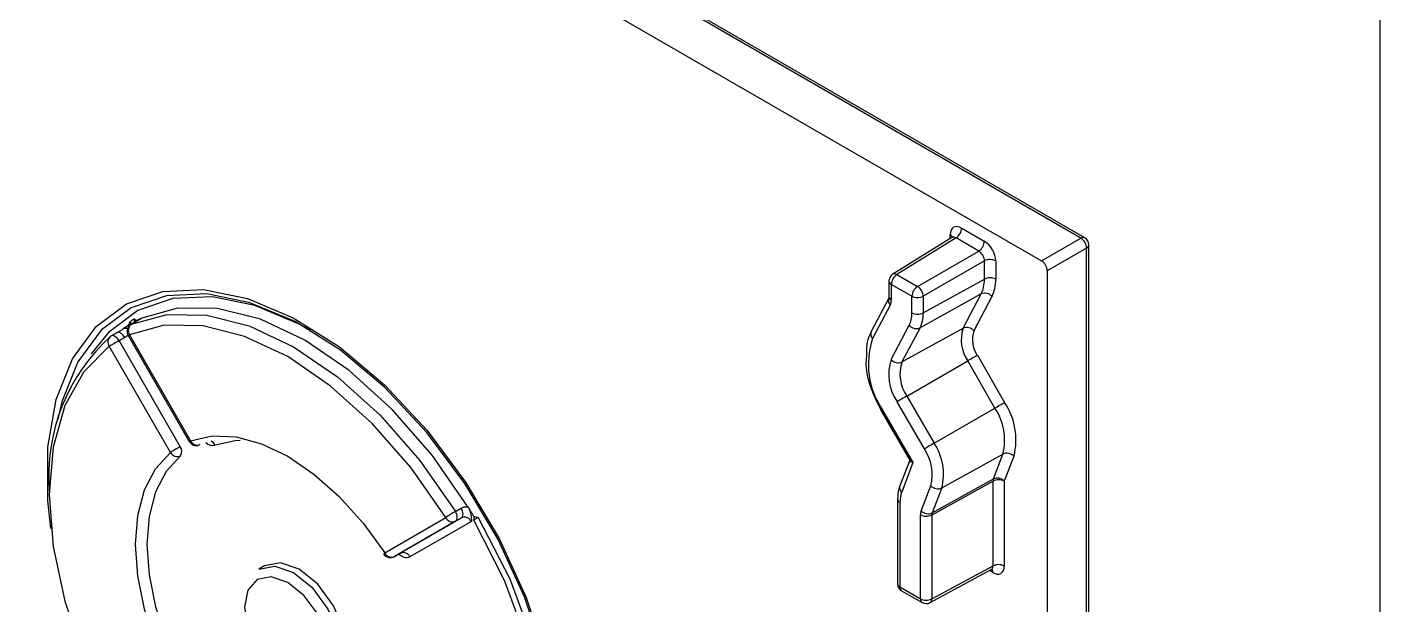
# Model space of a CAD drawing. Extents: x 0 to 7.06, y -4.75 to 0.
# Drawn here: x 5.384 to 7.059, y -1.758 to -1.043 of the extents above; entities that cross this region are included whole.
import ezdxf

# ---------------------------------------------------------------- set-up
doc = ezdxf.new("R2010")
doc.units = 0
doc.header["$LTSCALE"] = 0.5
doc.header["$MEASUREMENT"] = 0
doc.layers.add('Dimension', color=10, linetype='CONTINUOUS')
doc.layers.add('End Cap', color=92, linetype='CONTINUOUS')
doc.layers.add('Text-Unprinted', color=131, linetype='CONTINUOUS', plot=False)

msp = doc.modelspace()

# ---------------------------------------------------------------- linework, layer by layer
at = {"layer": 'Dimension', "transparency": 16777216}
msp.add_open_spline([(2.2408, -1.14), (3.5667, -1.4052), (3.6992, -2.0681), (3.9644, -3.3939), (4.097, -4.0569), (5.4228, -4.322)], degree=3, knots=[0, 0, 0, 0, 1, 1, 2, 2, 2, 2], dxfattribs=at)
at = {"layer": 'End Cap', "linetype": 'Continuous', "lineweight": 25, "transparency": 16777216}
for p, q in [((6.6884, -1.3042), (4.8658, -0.252)), ((6.6933, -1.3038), (4.8707, -0.2516)), ((4.8153, -0.2792), (6.6397, -1.3324)), ((6.5288, -1.3035), (6.4555, -1.3488)), ((6.5339, -1.3039), (6.4607, -1.3492)), ((6.5267, -1.3048), (6.5267, -1.2999)), ((6.5619, -1.3201), (6.5339, -1.3039)), ((6.5408, -1.2918), (6.5688, -1.3079)), ((6.6397, -1.3324), (6.6884, -1.3042)), ((6.4861, -1.3639), (6.5619, -1.3201)), ((6.6955, -1.3165), (6.6467, -1.3446)), ((6.6955, -3.1353), (6.6955, -1.3165)), ((6.6983, -3.1313), (6.6983, -1.3125)), ((6.569, -1.3324), (6.4932, -1.3761)), ((6.569, -1.3548), (6.569, -1.3324)), ((6.583, -1.3324), (6.583, -1.3549)), ((6.4607, -1.3492), (6.4861, -1.3639)), ((6.4932, -1.3967), (6.569, -1.3548)), ((6.6467, -1.3446), (6.6467, -3.1655)), ((6.4508, -1.3573), (6.4508, -1.3768)), ((6.4537, -1.3614), (6.4537, -1.3809)), ((6.4792, -1.376), (6.4537, -1.3614)), ((6.565, -1.3732), (6.4892, -1.4151)), ((6.5426, -1.4157), (6.565, -1.3732)), ((6.4506, -1.3783), (6.4288, -1.4198)), ((6.4524, -1.387), (6.4305, -1.4285)), ((6.4792, -1.3966), (6.4792, -1.376)), ((6.4932, -1.3761), (6.4932, -1.3967)), ((6.5783, -1.3763), (6.556, -1.4188)), ((5.5196, -1.4068), (5.5125, -1.4109)), ((5.5199, -1.4066), (5.5128, -1.4107)), ((5.5183, -1.4075), (5.5183, -1.4068)), ((5.5196, -1.4068), (5.5199, -1.4066)), ((5.4946, -1.4212), (5.4875, -1.4253)), ((5.4946, -1.4212), (5.4944, -1.4213)), ((5.5093, -1.4119), (5.5104, -1.4126)), ((5.5104, -1.4236), (5.5861, -1.5548)), ((5.5125, -1.4109), (5.5128, -1.4107)), ((6.4536, -1.4542), (6.4758, -1.412)), ((6.4892, -1.4151), (6.4669, -1.4574)), ((6.4669, -1.4574), (6.5426, -1.4157)), ((5.5611, -1.5692), (5.4854, -1.438)), ((5.5046, -1.427), (5.4975, -1.4311)), ((5.4975, -1.4311), (5.5732, -1.5622)), ((5.5088, -1.4245), (5.5845, -1.5557)), ((6.4729, -1.4996), (6.5483, -1.456)), ((6.582, -1.5145), (6.5483, -1.456)), ((6.5602, -1.4491), (6.594, -1.5076)), ((6.4946, -1.5649), (6.4609, -1.5065)), ((6.4729, -1.4996), (6.5066, -1.558)), ((6.4413, -1.5178), (6.4771, -1.5796)), ((6.4429, -1.5168), (6.4805, -1.5819)), ((6.5066, -1.558), (6.582, -1.5145)), ((5.5977, -1.5596), (5.5967, -1.56)), ((6.5161, -1.6132), (6.5918, -1.5714)), ((6.58, -1.6021), (6.5918, -1.5714)), ((6.6054, -1.574), (6.5936, -1.6048)), ((6.4765, -1.5787), (6.4642, -1.6106)), ((6.4805, -1.5819), (6.4665, -1.6183)), ((6.5796, -1.6047), (6.5038, -1.6467)), ((6.5042, -1.6441), (6.58, -1.6021)), ((6.5796, -1.7097), (6.5796, -1.6047)), ((6.5936, -1.6048), (6.5936, -1.7098)), ((6.4906, -1.6415), (6.5025, -1.6106)), ((6.5161, -1.6132), (6.5042, -1.6441)), ((5.9139, -1.6423), (5.921, -1.6382)), ((6.4614, -1.627), (6.4614, -1.7316)), ((6.4643, -1.6311), (6.4643, -1.7357)), ((5.8265, -1.6935), (5.9022, -1.6498)), ((5.9142, -1.6543), (5.8385, -1.6981)), ((5.8456, -1.694), (5.9213, -1.6503)), ((5.9337, -1.6546), (5.8577, -1.6986)), ((5.9213, -1.6503), (5.9142, -1.6543)), ((6.4898, -1.7504), (6.4898, -1.6466)), ((6.5038, -1.6467), (6.5038, -1.7505)), ((5.8385, -1.6981), (5.8456, -1.694)), ((5.6777, -1.7095), (5.6706, -1.7136)), ((6.5016, -1.7551), (6.5775, -1.7143)), ((6.5038, -1.7505), (6.5796, -1.7097)), ((6.5795, -1.718), (6.5752, -1.7155)), ((6.4643, -1.7357), (6.4898, -1.7504)), ((6.4664, -1.7403), (6.4918, -1.755))]:
    msp.add_line(p, q, dxfattribs=at)
at = {"layer": 'End Cap', "linetype": 'Continuous', "lineweight": 25, "transparency": 16777216, "flags": 128}
for points in [[(5.4132, -1.6635), (5.4094, -1.6289), (5.4094, -1.5628), (5.4197, -1.5037), (5.4398, -1.4534), (5.4691, -1.4136), (5.5068, -1.3855), (5.5516, -1.3702), (5.602, -1.3679), (5.6564, -1.3789), (5.7132, -1.4028), (5.7704, -1.4388), (5.8262, -1.4857), (5.8788, -1.5421), (5.9266, -1.6061), (5.968, -1.6757), (6.0017, -1.7486), (6.0265, -1.8225), (6.0417, -1.8951), (6.0469, -1.9639), (6.0469, -1.9639)], [(6.0439, -1.9598), (6.0389, -1.892), (6.0239, -1.8207), (5.9994, -1.7479), (5.9663, -1.6761), (5.9256, -1.6076), (5.8785, -1.5446), (5.8267, -1.4891), (5.7718, -1.4429), (5.7155, -1.4075), (5.6596, -1.384), (5.606, -1.3732), (5.5564, -1.3754), (5.5123, -1.3905), (5.4753, -1.4181), (5.4464, -1.4573), (5.4265, -1.5068), (5.4215, -1.5284)], [(5.7346, -1.4182), (5.7207, -1.4105), (5.6657, -1.3874), (5.613, -1.3767), (5.5642, -1.3789), (5.5208, -1.3938), (5.4843, -1.421), (5.4631, -1.4474)], [(5.5128, -1.4107), (5.5569, -1.3987), (5.6061, -1.3994), (5.6588, -1.4128), (5.7134, -1.4386), (5.7679, -1.4758), (5.8206, -1.5232), (5.8698, -1.5793), (5.9139, -1.6423)], [(5.9295, -1.6364), (5.8852, -1.5728), (5.8357, -1.516), (5.7825, -1.468), (5.7275, -1.4304), (5.6725, -1.4045), (5.6193, -1.3911), (5.5698, -1.3907), (5.5255, -1.4032)], [(5.5046, -1.427), (5.5034, -1.4253), (5.5022, -1.4238), (5.5008, -1.4225), (5.4993, -1.4216), (5.4979, -1.421), (5.4966, -1.4208), (5.4953, -1.4209), (5.4946, -1.4212)], [(5.5104, -1.4236), (5.5096, -1.4241), (5.509, -1.4244), (5.5088, -1.4245), (5.5088, -1.4245)], [(5.9022, -1.6498), (5.8591, -1.5883), (5.811, -1.5335), (5.7595, -1.4872), (5.7063, -1.4508), (5.653, -1.4257), (5.6015, -1.4126), (5.5535, -1.4119), (5.5104, -1.4236)], [(5.4854, -1.438), (5.4537, -1.4695), (5.4303, -1.5114), (5.4159, -1.5626), (5.4111, -1.6213), (5.4159, -1.6856), (5.4303, -1.7534), (5.4537, -1.8224), (5.4854, -1.8904)], [(5.4975, -1.4311), (5.496, -1.4319), (5.4944, -1.4329), (5.4927, -1.4338), (5.491, -1.4348), (5.4894, -1.4358), (5.4879, -1.4366), (5.4865, -1.4374), (5.4854, -1.438)], [(5.4975, -1.4311), (5.4964, -1.4294), (5.4951, -1.4279), (5.4937, -1.4266), (5.4923, -1.4257), (5.4909, -1.4251), (5.4895, -1.4248), (5.4883, -1.425), (5.4875, -1.4253)], [(6.5602, -1.4491), (6.5591, -1.4498), (6.5578, -1.4505), (6.5563, -1.4514), (6.5547, -1.4523), (6.553, -1.4533), (6.5513, -1.4543), (6.5497, -1.4552), (6.5483, -1.456)], [(6.4729, -1.4996), (6.4714, -1.5004), (6.4698, -1.5013), (6.4681, -1.5023), (6.4664, -1.5033), (6.4648, -1.5042), (6.4633, -1.5051), (6.462, -1.5058), (6.4609, -1.5065)], [(6.594, -1.5076), (6.5929, -1.5082), (6.5915, -1.509), (6.59, -1.5098), (6.5884, -1.5108), (6.5867, -1.5117), (6.5851, -1.5127), (6.5835, -1.5136), (6.582, -1.5145)], [(6.4429, -1.5168), (6.4421, -1.5173), (6.4416, -1.5176), (6.4413, -1.5178), (6.4413, -1.5178)], [(5.5861, -1.5548), (5.5853, -1.5552), (5.5848, -1.5555), (5.5845, -1.5557), (5.5845, -1.5557)], [(5.5861, -1.5548), (5.6129, -1.5488), (5.6424, -1.5501), (5.6739, -1.5587), (5.7063, -1.5741), (5.7387, -1.5961), (5.7702, -1.6239), (5.7997, -1.6567), (5.8265, -1.6935)], [(5.6475, -1.5545), (5.6411, -1.5548), (5.6164, -1.5603)], [(5.5611, -1.8467), (5.5426, -1.8051), (5.529, -1.7631), (5.5207, -1.722), (5.5179, -1.683), (5.5207, -1.6472), (5.529, -1.6157), (5.5426, -1.5894), (5.5611, -1.5692)], [(5.5737, -1.5735), (5.5558, -1.5929), (5.5427, -1.6182), (5.5347, -1.6485), (5.532, -1.683), (5.5347, -1.7205), (5.5427, -1.7601), (5.5558, -1.8005), (5.5737, -1.8406)], [(5.5732, -1.5622), (5.5717, -1.5631), (5.5701, -1.564), (5.5684, -1.565), (5.5667, -1.566), (5.5651, -1.5669), (5.5636, -1.5678), (5.5622, -1.5685), (5.5611, -1.5692)], [(6.5066, -1.558), (6.5051, -1.5588), (6.5035, -1.5598), (6.5019, -1.5607), (6.5002, -1.5617), (6.4986, -1.5626), (6.4971, -1.5635), (6.4957, -1.5643), (6.4946, -1.5649)], [(5.9213, -1.6503), (5.9222, -1.6495), (5.9229, -1.6484), (5.9233, -1.647), (5.9234, -1.6454), (5.9232, -1.6437), (5.9227, -1.6418), (5.922, -1.64), (5.921, -1.6382)], [(5.9142, -1.6543), (5.9152, -1.6536), (5.9158, -1.6525), (5.9162, -1.6511), (5.9163, -1.6495), (5.9161, -1.6478), (5.9156, -1.6459), (5.9149, -1.6441), (5.9139, -1.6423)], [(5.9401, -2.1456), (5.9749, -2.1169), (6.0034, -2.0729), (6.0209, -2.0173), (6.0269, -1.9523), (6.0209, -1.8805), (6.0034, -1.8046), (5.9749, -1.7277), (5.9367, -1.6529)], [(5.9423, -1.6498), (5.9812, -1.7258), (6.0101, -1.8039), (6.0279, -1.881), (6.0339, -1.954), (6.0279, -2.0201), (6.0101, -2.0766), (5.9887, -2.1123)], [(5.7787, -1.8043), (5.7763, -1.7891), (5.7632, -1.7589), (5.7436, -1.7324), (5.7204, -1.7138), (5.6973, -1.7057), (5.6777, -1.7095)], [(5.7523, -1.7891), (5.744, -1.7699), (5.7267, -1.7466), (5.7063, -1.7301), (5.6859, -1.723), (5.6685, -1.7264), (5.657, -1.7397), (5.6529, -1.7609), (5.657, -1.7869), (5.6685, -1.8135), (5.6784, -1.8268)], [(5.6706, -1.7136), (5.6902, -1.7098), (5.7134, -1.7179), (5.7365, -1.7365), (5.7561, -1.763), (5.7692, -1.7932), (5.7702, -1.7994)]]:
    msp.add_lwpolyline(points, dxfattribs=at)
at = {"layer": 'End Cap', "linetype": 'Continuous', "lineweight": 25, "transparency": 16777216}
for centre, radius, start, end in [((6.5243, -1.3048), 0.00546, 19.2477, 64.3058), ((6.5254, -1.291), 0.0154, 303.2297, 357.3477), ((6.6912, -1.3083), 0.00495, 65.3602, 124.6041), ((6.6806, -1.3169), 0.0149, 1.7215, 58.2785), ((6.6883, -1.3125), 0.01, 0, 60.0027), ((6.5535, -1.3072), 0.0154, 303.2297, 357.3477), ((6.6934, -1.312), 0.00495, 295.3879, 354.638), ((6.5759, -1.3461), 0.0154, 62.6565, 116.7662), ((6.4608, -1.3573), 0.01, 121.7291, 180), ((6.4691, -1.3621), 0.0154, 123.2297, 177.3477), ((6.4577, -1.3533), 0.00501, 54.4735, 116.3416), ((6.5759, -1.3685), 0.0154, 62.6565, 116.7662), ((6.4557, -1.3568), 0.00494, 185.0787, 246.2415), ((6.4945, -1.3768), 0.0154, 123.2297, 177.3477), ((6.4773, -1.3771), 0.0159, 3.5222, 56.4778), ((6.5696, -1.3837), 0.0115, 40.0926, 113.4578), ((6.4578, -1.3813), 0.00782, 157.7922, 226.3374), ((6.4556, -1.3764), 0.0048, 184.1293, 247.1908), ((6.4862, -1.3624), 0.0154, 242.6565, 296.7662), ((5.5861, -1.5298), 0.1435, 118.8713, 121.1395), ((5.5853, -1.5332), 0.1431, 114.7055, 117.9339), ((6.4862, -1.383), 0.0154, 242.6565, 296.7662), ((5.5854, -1.5332), 0.1431, 122.0768, 125.3052), ((5.5175, -1.4195), 0.01, 119.9973, 210), ((5.5185, -1.4184), 0.00959, 126.4168, 212.6808), ((6.4359, -1.4229), 0.00779, 156.5738, 226.411), ((6.4846, -1.4046), 0.0115, 220.0926, 293.4578), ((6.5854, -1.4303), 0.0452, 161.2244, 214.7514), ((6.5472, -1.4262), 0.0115, 40.0926, 113.4578), ((6.5881, -1.4298), 0.034, 161.2244, 214.7514), ((5.644, -1.5987), 0.2337, 132.1557, 184.5565), ((5.4926, -1.4326), 0.00898, 131.4237, 217.3018), ((5.4925, -1.434), 0.01, 119.9973, 125.9369), ((6.5243, -1.4604), 0.099, 161.2244, 214.7514), ((6.509, -1.4731), 0.0585, 161.2244, 214.7514), ((6.4624, -1.4469), 0.0115, 220.0926, 293.4578), ((6.5117, -1.4726), 0.0473, 161.2244, 214.7514), ((6.5248, -1.5537), 0.0832, 345.8864, 33.7246), ((6.5227, -1.554), 0.0713, 345.8864, 33.7246), ((5.5932, -1.5507), 0.01, 210, 290.7367), ((5.5944, -1.5515), 0.00884, 201.4928, 285.6865), ((5.6135, -1.5482), 0.0124, 226.2339, 283.4182), ((5.6066, -1.565), 0.0108, 25.988, 61.6448), ((5.5697, -1.5645), 0.0098, 208.7555, 293.5817), ((5.5659, -1.5681), 0.00943, 325.6583, 38.897), ((6.4471, -1.5966), 0.0572, 345.8864, 33.7246), ((6.4492, -1.5963), 0.0691, 345.8864, 33.7246), ((6.5968, -1.5824), 0.0121, 44.186, 114.0179), ((6.5868, -1.6046), 0.00721, 160.1817, 180.8056), ((6.5865, -1.6184), 0.0154, 62.6565, 116.7662), ((6.5849, -1.6132), 0.0121, 44.186, 114.0179), ((6.4711, -1.6128), 0.00724, 162.8597, 229.9497), ((6.5112, -1.6021), 0.0121, 224.186, 294.0179), ((5.301, -2.0257), 0.7393, 30.69, 31.7703), ((6.4662, -1.6266), 0.0048, 184.1132, 247.1924), ((6.4993, -1.6331), 0.0121, 224.186, 294.0179), ((5.9946, -1.7821), 0.1615, 119.988, 124.9368), ((5.9105, -1.6459), 0.00922, 204.8163, 293.6431), ((6.4968, -1.6329), 0.0154, 242.6565, 296.7662), ((5.8275, -1.6958), 0.0025, 114.2874, 158.9649), ((5.8335, -1.6894), 0.01, 213.114, 299.9973), ((5.8348, -1.6896), 0.00922, 204.8163, 293.6431), ((5.8535, -1.6866), 0.0126, 220.9094, 289.0937), ((5.8493, -1.7024), 0.00922, 24.8163, 113.6431), ((6.5865, -1.7235), 0.0154, 62.6565, 116.7662), ((6.574, -1.7176), 0.00551, 355.824, 39.4924), ((6.4714, -1.7316), 0.01, 180, 240.0027), ((6.4662, -1.7313), 0.0048, 184.1293, 247.1908), ((6.4691, -1.7363), 0.0048, 172.814, 235.8738), ((6.4945, -1.751), 0.0048, 172.814, 235.8738), ((6.4968, -1.7367), 0.0154, 242.6565, 296.7662), ((6.4968, -1.7463), 0.01, 240.0027, 298.2656), ((6.4989, -1.751), 0.00487, 302.6721, 6.5147)]:
    msp.add_arc(centre, radius, start, end, dxfattribs=at)
for centre, major_axis, ratio, start_param, end_param in [((6.5408, -1.3081), (-0.01, 0.0173), 0.577206, 5.498021, 7.068512), ((6.5337, -1.3122), (-0.00474, 0.00882), 0.576503, 5.515406, 6.31802), ((6.5618, -1.3284), (-0.005, 0.00866), 0.598058, 3.927226, 5.497718), ((6.5688, -1.3243), (-0.01, 0.0173), 0.577557, 3.927224, 5.497716), ((6.6397, -1.3405), (-0.005, 0.00866), 0.577557, 3.927224, 5.497716), ((6.5264, -1.3304), (-0.0302, 0.0519), 0.578632, 3.488796, 3.92506), ((6.5335, -1.3263), (-0.035, 0.0606), 0.577343, 3.490629, 3.926893), ((6.4396, -1.3727), (-0.01, 0.0173), 0.577343, 3.490629, 3.926893), ((6.4438, -1.3762), (-0.025, 0.0433), 0.577343, 3.490629, 3.926893), ((6.4509, -1.3721), (-0.0298, 0.0521), 0.576045, 3.492446, 3.928711), ((6.4876, -1.5778), (0.0108, 0.0008), 0.442351, 3.349858, 3.965376), ((6.4997, -1.6515), (-0.025, 0.0433), 0.577351, 0.436293, 0.785305), ((6.5039, -1.6548), (-0.01, 0.0173), 0.577351, 0.436293, 0.785305), ((6.511, -1.6507), (-0.00516, 0.00857), 0.585453, 0.425435, 0.774447), ((6.5724, -1.7057), (-0.00526, 0.00852), 0.576506, 3.106757, 3.909534), ((6.5794, -1.7016), (-0.01, 0.0173), 0.577206, 2.356428, 3.92692)]:
    msp.add_ellipse(centre, major_axis=major_axis, ratio=ratio, start_param=start_param, end_param=end_param, dxfattribs=at)
for points, knots in [([(6.5297, -1.3026), (6.5297, -1.3026), (6.5298, -1.3025), (6.5292, -1.3033), (6.5289, -1.3034), (6.5288, -1.3034)], [0, 0, 0, 0, 0.230261, 0.91226, 1, 1, 1, 1]), ([(6.4508, -1.3768), (6.4508, -1.377), (6.4508, -1.3779), (6.4506, -1.3783), (6.4506, -1.3783), (6.4506, -1.3783)], [0, 0, 0, 0, 0.280379, 0.901844, 1, 1, 1, 1]), ([(5.5093, -1.4119), (5.5102, -1.4103), (5.511, -1.4087), (5.5119, -1.407), (5.5119, -1.407)], [0, 0, 0, 0, 0.978328, 1, 1, 1, 1]), ([(5.5119, -1.407), (5.5119, -1.4073), (5.5117, -1.4086), (5.5119, -1.4099), (5.5121, -1.4108)], [0, 0, 0, 0, 0.2719007, 1, 1, 1, 1]), ([(5.5171, -1.4082), (5.5169, -1.4072), (5.5166, -1.4058), (5.5168, -1.4045), (5.5168, -1.4041)], [0, 0, 0, 0, 0.744914, 1, 1, 1, 1]), ([(5.5168, -1.4041), (5.5168, -1.4042), (5.5173, -1.405), (5.5178, -1.4059), (5.5183, -1.4068)], [0, 0, 0, 0, 0.021672, 1, 1, 1, 1]), ([(5.5255, -1.4032), (5.525, -1.4035), (5.5237, -1.4044), (5.5214, -1.4058), (5.5199, -1.4066)], [0, 0, 0, 0, 0.358008, 1, 1, 1, 1]), ([(5.4943, -1.4214), (5.496, -1.4204), (5.4986, -1.4189), (5.5016, -1.4171), (5.5026, -1.4164)], [0, 0, 0, 0, 0.641992, 1, 1, 1, 1]), ([(5.5026, -1.4164), (5.5031, -1.4161), (5.5046, -1.4154), (5.5066, -1.4152), (5.5081, -1.4158), (5.5083, -1.4159)], [0, 0, 0, 0, 0.315559, 0.942265, 1, 1, 1, 1]), ([(6.4288, -1.4198), (6.4268, -1.424), (6.4227, -1.4329), (6.4228, -1.4444), (6.4228, -1.4505)], [0, 0, 0, 0, 0.467353, 1, 1, 1, 1]), ([(5.5088, -1.4243), (5.5083, -1.4247), (5.5067, -1.4257), (5.5054, -1.4265), (5.5046, -1.427)], [0, 0, 0, 0, 0.373358, 1, 1, 1, 1]), ([(6.4228, -1.4505), (6.4225, -1.4538), (6.4213, -1.4665), (6.4277, -1.4907), (6.4371, -1.5094), (6.4413, -1.5178)], [0, 0, 0, 0, 0.163455, 0.624577, 1, 1, 1, 1]), ([(6.4642, -1.6106), (6.4637, -1.6119), (6.462, -1.6169), (6.4616, -1.6227), (6.4614, -1.627)], [0, 0, 0, 0, 0.253868, 1, 1, 1, 1]), ([(5.921, -1.6382), (5.9227, -1.6374), (5.9254, -1.6363), (5.9284, -1.6364), (5.9295, -1.6364)], [0, 0, 0, 0, 0.641992, 1, 1, 1, 1]), ([(5.9295, -1.6364), (5.93, -1.6373), (5.9315, -1.6399), (5.9333, -1.6456), (5.9337, -1.6507), (5.9337, -1.654), (5.9337, -1.6546), (5.9337, -1.6546)], [0, 0, 0, 0, 0.141896, 0.423705, 0.886802, 0.99395, 1, 1, 1, 1]), ([(5.9337, -1.6546), (5.9333, -1.654), (5.9323, -1.6525), (5.9299, -1.6506), (5.927, -1.6494), (5.9239, -1.6492), (5.9222, -1.6499), (5.9213, -1.6503)], [0, 0, 0, 0, 0.141669, 0.356571, 0.571344, 0.785759, 1, 1, 1, 1]), ([(5.9368, -1.6484), (5.9367, -1.6499), (5.9367, -1.6514), (5.9367, -1.6529), (5.9367, -1.6529)], [0, 0, 0, 0, 0.977809, 1, 1, 1, 1]), ([(5.9423, -1.6498), (5.942, -1.65), (5.9407, -1.6507), (5.9386, -1.6519), (5.9373, -1.6526), (5.9367, -1.6529)], [0, 0, 0, 0, 0.141348, 0.570664, 1, 1, 1, 1]), ([(5.9368, -1.6484), (5.9386, -1.6488), (5.9404, -1.6493), (5.9423, -1.6498), (5.9423, -1.6498)], [0, 0, 0, 0, 0.978328, 1, 1, 1, 1]), ([(5.8456, -1.694), (5.8464, -1.6938), (5.8473, -1.6937), (5.847, -1.6936), (5.8469, -1.6936)], [0, 0, 0, 0, 0.940015, 1, 1, 1, 1]), ([(6.5774, -1.7144), (6.5782, -1.7143), (6.5791, -1.7141), (6.5787, -1.714), (6.5787, -1.714)], [0, 0, 0, 0, 0.94524, 1, 1, 1, 1])]:
    msp.add_open_spline(points, degree=3, knots=knots, dxfattribs=at)
at = {"layer": 'Text-Unprinted', "ltscale": 0.5, "transparency": 16777216}
msp.add_lwpolyline([(0, 0), (7.0587, 0), (7.0587, -4.7533), (0, -4.7533)], close=True, dxfattribs=at)

doc.saveas('drawing.dxf')
